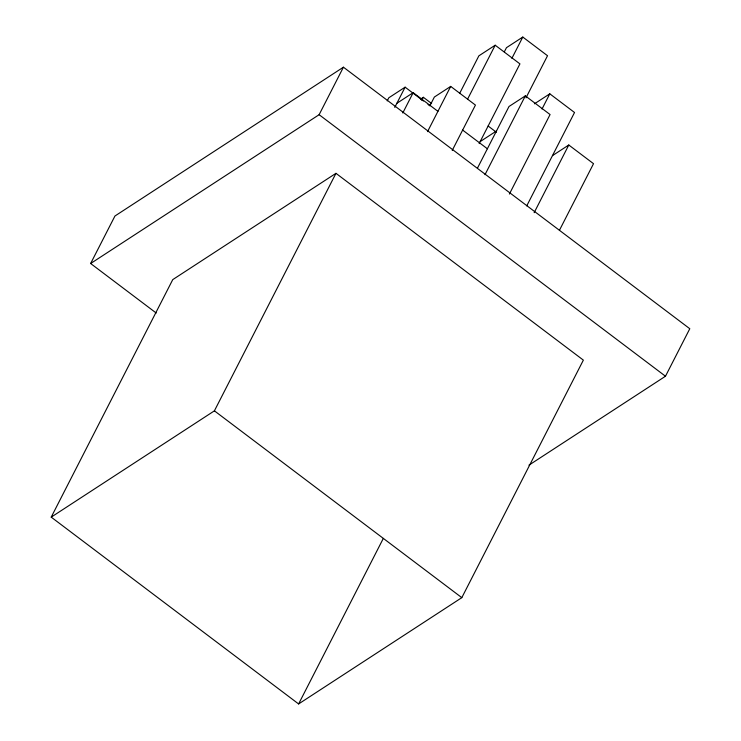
<?xml version="1.0" encoding="UTF-8"?>
<svg xmlns="http://www.w3.org/2000/svg" width="741" height="741" viewBox="0 0 741 741"><rect width="100%" height="100%" fill="white"/><g stroke="black" fill="none" stroke-linecap="round" stroke-linejoin="round"><path stroke-width="1.11" d="M156.212 313.026L90.634 263.509L114.948 216.011L343.426 67.19L689.788 328.726L665.483 376.233L528.972 465.144M51.212 517.135L172.755 279.616L335.96 173.32L583.362 360.126L461.81 597.654L298.614 703.95L51.212 517.135L214.408 410.838L335.96 173.32M90.634 263.509L319.121 114.698L343.426 67.19M387.219 100.887L388.803 97.793L405.123 87.169L423.444 101.008M394.768 107.408L405.123 87.169M402.798 112.965L413.191 92.662L437.931 111.345M421.805 100.322L423.361 97.293L431.605 103.518M427.538 131.648L450.695 86.401L475.435 105.083L452.232 150.423M459.577 93.551L478.871 55.834L495.192 45.21L519.932 63.883L479.149 143.578M467.478 99.368L495.192 45.21M504.371 51.768L506.464 47.683L522.785 37.05L547.525 55.732L525.98 97.831M511.901 58.317L522.785 37.05M477.491 168.087L509.011 106.491L525.332 95.867L550.072 114.549L509.391 194.049M484.994 174.691L525.332 95.867M542.032 108.992L549.794 93.82L574.534 112.502L526.749 205.878M534.15 212.686L568.782 145.004L593.522 163.687L559.409 230.349M298.614 703.95L383.329 538.401M396.87 103.295L413.191 92.662M420.48 99.174L423.361 97.293M450.695 86.401L434.374 97.034L429.863 105.852L428.029 104.462M534.437 103.823L549.794 93.82M480.168 141.605L496.489 130.972M552.462 155.638L568.782 145.004M488.134 126.016L496.387 132.25M462.643 130.083L487.383 148.765M319.121 114.698L665.483 376.233M214.408 410.838L461.81 597.654"/></g></svg>
